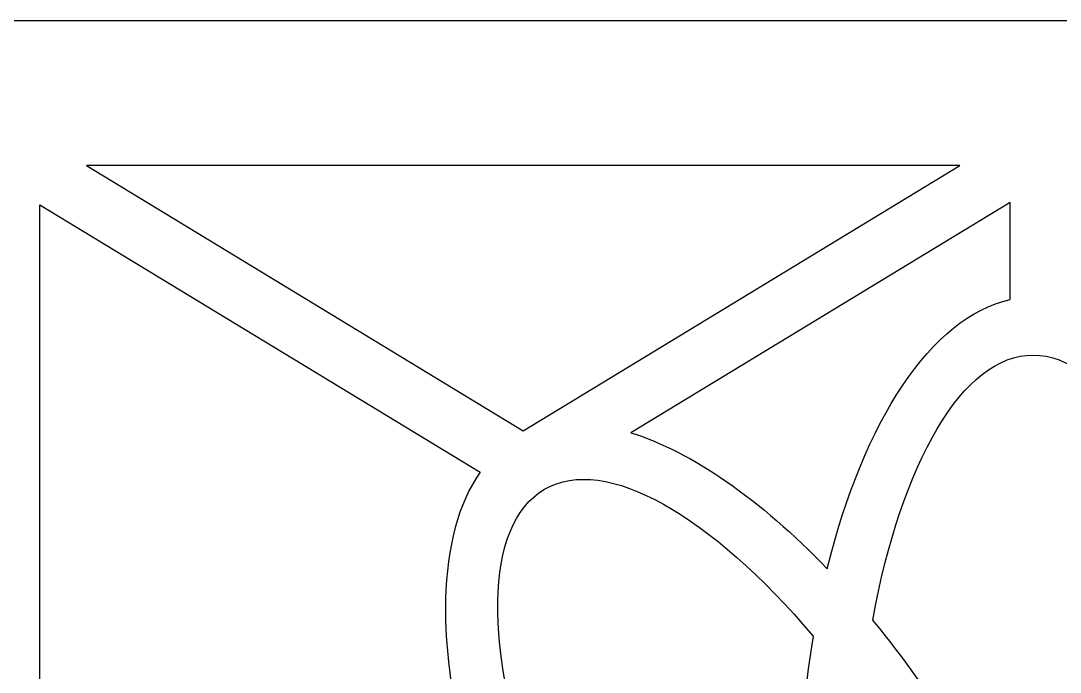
# Model space of a CAD drawing. Header units: centimetres. Extents: x -2.22 to 2.22, y -4.33 to 4.33.
# Drawn here: x -1.204 to 0.028, y 3.559 to 4.331 of the extents above; entities that cross this region are included whole.
import ezdxf

# ---------------------------------------------------------------- set-up
doc = ezdxf.new("R2010")
doc.units = ezdxf.units.CM
doc.header["$MEASUREMENT"] = 0
doc.layers.add('Layer 1', color=7, linetype='Continuous')

msp = doc.modelspace()

# ---------------------------------------------------------------- linework, layer by layer
at = {"layer": 'Layer 1', "color": 242}
for points, knots in [([(-2.21947, -4.33143), (-2.21947, -4.33143), (-2.21947, 4.33143), (-2.21947, 4.33143), (-2.21947, 4.33143), (-2.21947, 4.33143), (2.21948, 4.33143), (2.21948, 4.33143), (2.21948, 4.33143), (2.21948, 4.33143), (2.21948, -4.33143), (2.21948, -4.33143), (2.21948, -4.33143), (2.21948, -4.33143), (-2.21947, -4.33143), (-2.21947, -4.33143)], [0, 0, 0, 0, 0.2, 0.2, 0.2, 0.2, 0.4, 0.4, 0.4, 0.4, 0.6, 0.6, 0.6, 0.6, 1, 1, 1, 1]), ([(-0.09118, 4.15989), (-0.09118, 4.15989), (-0.60877, 3.84569), (-0.60877, 3.84569), (-0.60877, 3.84569), (-0.60877, 3.84569), (-1.12636, 4.15989), (-1.12636, 4.15989), (-1.12636, 4.15989), (-1.12636, 4.15989), (-0.09118, 4.15989), (-0.09118, 4.15989)], [0, 0, 0, 0, 0.25, 0.25, 0.25, 0.25, 0.5, 0.5, 0.5, 0.5, 1, 1, 1, 1]), ([(-0.48097, 3.84324), (-0.48097, 3.84324), (-0.0313, 4.11621), (-0.0313, 4.11621), (-0.0313, 4.11621), (-0.0313, 4.11621), (-0.0313, 4.001), (-0.0313, 4.001), (-0.0313, 4.001), (-0.12492, 3.98073), (-0.20499, 3.85717), (-0.24824, 3.68214), (-0.24824, 3.68214), (-0.32723, 3.76437), (-0.40874, 3.82091), (-0.48097, 3.84324)], [0, 0, 0, 0, 0.2, 0.2, 0.2, 0.2, 0.4, 0.4, 0.4, 0.4, 0.6, 0.6, 0.6, 0.6, 1, 1, 1, 1]), ([(-1.18158, 4.11338), (-1.18158, 4.11338), (-1.18158, 2.86566), (-1.18158, 2.86566), (-1.18158, 2.86566), (-1.1811, 2.8662), (-1.18061, 2.86674), (-1.18012, 2.86728), (-1.18012, 2.86728), (-1.17945, 2.86802), (-1.17876, 2.86877), (-1.17807, 2.86951), (-1.17807, 2.86951), (-1.1769, 2.87076), (-1.17571, 2.87201), (-1.1745, 2.87325), (-1.1745, 2.87325), (-1.17367, 2.87411), (-1.17283, 2.87497), (-1.17198, 2.87582), (-1.17198, 2.87582), (-1.17065, 2.87715), (-1.16931, 2.87847), (-1.16794, 2.87979), (-1.16794, 2.87979), (-1.16712, 2.88058), (-1.16629, 2.88136), (-1.16546, 2.88215), (-1.16546, 2.88215), (-1.16432, 2.88322), (-1.16316, 2.88428), (-1.16199, 2.88535), (-1.16199, 2.88535), (-1.16103, 2.88622), (-1.16007, 2.88709), (-1.1591, 2.88796), (-1.1591, 2.88796), (-1.15757, 2.88931), (-1.15602, 2.89066), (-1.15445, 2.892), (-1.15445, 2.892), (-1.15348, 2.89283), (-1.1525, 2.89365), (-1.15151, 2.89447), (-1.15151, 2.89447), (-1.15042, 2.89538), (-1.14932, 2.89628), (-1.14822, 2.89718), (-1.14822, 2.89718), (-1.14719, 2.89801), (-1.14617, 2.89884), (-1.14513, 2.89967), (-1.14513, 2.89967), (-1.14336, 2.90107), (-1.14157, 2.90246), (-1.13975, 2.90385), (-1.13975, 2.90385), (-1.13859, 2.90473), (-1.13741, 2.90561), (-1.13623, 2.90648), (-1.13623, 2.90648), (-1.13522, 2.90724), (-1.1342, 2.90799), (-1.13317, 2.90873), (-1.13317, 2.90873), (-1.13194, 2.90963), (-1.13072, 2.91052), (-1.12946, 2.91141), (-1.12946, 2.91141), (-1.12762, 2.91272), (-1.12575, 2.91402), (-1.12386, 2.91532), (-1.12386, 2.91532), (-1.12247, 2.91627), (-1.12106, 2.91721), (-1.11965, 2.91815), (-1.11965, 2.91815), (-1.11874, 2.91876), (-1.11783, 2.91937), (-1.11691, 2.91997), (-1.11691, 2.91997), (-1.11544, 2.92093), (-1.11397, 2.92189), (-1.11248, 2.92285), (-1.11248, 2.92285), (-1.11205, 2.92312), (-1.1116, 2.9234), (-1.11117, 2.92367), (-1.11117, 2.92367), (-1.10811, 2.92561), (-1.105, 2.92753), (-1.10184, 2.92943), (-1.10184, 2.92943), (-1.10103, 2.92992), (-1.10022, 2.93041), (-1.0994, 2.93089), (-1.0994, 2.93089), (-1.09774, 2.93187), (-1.09609, 2.93285), (-1.09441, 2.93382), (-1.09441, 2.93382), (-1.09393, 2.9341), (-1.09344, 2.93437), (-1.09296, 2.93465), (-1.09296, 2.93465), (-1.08962, 2.93656), (-1.08622, 2.93846), (-1.08277, 2.94033), (-1.08277, 2.94033), (-1.0821, 2.9407), (-1.08144, 2.94106), (-1.08077, 2.94142), (-1.08077, 2.94142), (-1.07889, 2.94243), (-1.077, 2.94344), (-1.07509, 2.94444), (-1.07509, 2.94444), (-1.07509, 2.94444), (-1.07411, 2.94494), (-1.07411, 2.94494), (-1.07411, 2.94494), (-1.07017, 2.94699), (-1.06617, 2.94902), (-1.0621, 2.95101), (-1.0621, 2.95101), (-1.0621, 2.95101), (-1.06115, 2.95148), (-1.06115, 2.95148), (-1.06115, 2.95148), (-1.059, 2.95253), (-1.05683, 2.95358), (-1.05464, 2.95462), (-1.05464, 2.95462), (-1.05464, 2.95462), (-1.05405, 2.9549), (-1.05405, 2.9549), (-1.05405, 2.9549), (-1.04727, 2.9581), (-1.04033, 2.96123), (-1.03323, 2.96429), (-1.03323, 2.96429), (-1.03323, 2.96429), (-1.03262, 2.96455), (-1.03262, 2.96455), (-1.03262, 2.96455), (-1.02548, 2.96761), (-1.01819, 2.9706), (-1.01074, 2.9735), (-1.01074, 2.9735), (-1.01074, 2.9735), (-1.01031, 2.97367), (-1.01031, 2.97367), (-1.01031, 2.97367), (-0.97978, 2.98555), (-0.94668, 2.99609), (-0.91145, 3.00508), (-0.91145, 3.00508), (-1.05202, 3.14249), (-1.11757, 3.28771), (-1.06496, 3.37985), (-1.06496, 3.37985), (-1.01257, 3.47161), (-0.85649, 3.48706), (-0.66955, 3.43346), (-0.66955, 3.43346), (-0.71354, 3.58888), (-0.71149, 3.72345), (-0.65947, 3.79644), (-0.65947, 3.79644), (-0.65947, 3.79644), (-1.18158, 4.11338), (-1.18158, 4.11338)], [0, 0, 0, 0, 0.0227273, 0.0227273, 0.0227273, 0.0227273, 0.0454545, 0.0454545, 0.0454545, 0.0454545, 0.0681818, 0.0681818, 0.0681818, 0.0681818, 0.0909091, 0.0909091, 0.0909091, 0.0909091, 0.1136364, 0.1136364, 0.1136364, 0.1136364, 0.1363636, 0.1363636, 0.1363636, 0.1363636, 0.1590909, 0.1590909, 0.1590909, 0.1590909, 0.1818182, 0.1818182, 0.1818182, 0.1818182, 0.2045455, 0.2045455, 0.2045455, 0.2045455, 0.2272727, 0.2272727, 0.2272727, 0.2272727, 0.25, 0.25, 0.25, 0.25, 0.2727273, 0.2727273, 0.2727273, 0.2727273, 0.2954545, 0.2954545, 0.2954545, 0.2954545, 0.3181818, 0.3181818, 0.3181818, 0.3181818, 0.3409091, 0.3409091, 0.3409091, 0.3409091, 0.3636364, 0.3636364, 0.3636364, 0.3636364, 0.3863636, 0.3863636, 0.3863636, 0.3863636, 0.4090909, 0.4090909, 0.4090909, 0.4090909, 0.4318182, 0.4318182, 0.4318182, 0.4318182, 0.4545455, 0.4545455, 0.4545455, 0.4545455, 0.4772727, 0.4772727, 0.4772727, 0.4772727, 0.5, 0.5, 0.5, 0.5, 0.5227273, 0.5227273, 0.5227273, 0.5227273, 0.5454545, 0.5454545, 0.5454545, 0.5454545, 0.5681818, 0.5681818, 0.5681818, 0.5681818, 0.5909091, 0.5909091, 0.5909091, 0.5909091, 0.6136364, 0.6136364, 0.6136364, 0.6136364, 0.6363636, 0.6363636, 0.6363636, 0.6363636, 0.6590909, 0.6590909, 0.6590909, 0.6590909, 0.6818182, 0.6818182, 0.6818182, 0.6818182, 0.7045455, 0.7045455, 0.7045455, 0.7045455, 0.7272727, 0.7272727, 0.7272727, 0.7272727, 0.75, 0.75, 0.75, 0.75, 0.7727273, 0.7727273, 0.7727273, 0.7727273, 0.7954545, 0.7954545, 0.7954545, 0.7954545, 0.8181818, 0.8181818, 0.8181818, 0.8181818, 0.8409091, 0.8409091, 0.8409091, 0.8409091, 0.8636364, 0.8636364, 0.8636364, 0.8636364, 0.8863636, 0.8863636, 0.8863636, 0.8863636, 0.9090909, 0.9090909, 0.9090909, 0.9090909, 0.9318182, 0.9318182, 0.9318182, 0.9318182, 0.9545455, 0.9545455, 0.9545455, 0.9545455, 1, 1, 1, 1]), ([(-0.19421, 3.62134), (-0.15005, 3.56781), (-0.10759, 3.50652), (-0.06908, 3.43906), (-0.06908, 3.43906), (-0.04455, 3.3961), (-0.02298, 3.353), (-0.00439, 3.31045), (-0.00439, 3.31045), (0.0146, 3.35432), (0.03678, 3.39881), (0.06209, 3.44314), (0.06209, 3.44314), (0.10018, 3.50984), (0.14211, 3.5705), (0.18573, 3.62361), (0.18573, 3.62361), (0.15162, 3.80809), (0.07946, 3.93534), (-0.00403, 3.93534), (-0.00403, 3.93534), (-0.08786, 3.93534), (-0.16028, 3.80704), (-0.19421, 3.62134)], [0, 0, 0, 0, 0.1428571, 0.1428571, 0.1428571, 0.1428571, 0.2857143, 0.2857143, 0.2857143, 0.2857143, 0.4285714, 0.4285714, 0.4285714, 0.4285714, 0.5714286, 0.5714286, 0.5714286, 0.5714286, 0.7142857, 0.7142857, 0.7142857, 0.7142857, 1, 1, 1, 1]), ([(-0.5927, 3.40813), (-0.52798, 3.38409), (-0.46091, 3.35248), (-0.3942, 3.31353), (-0.3942, 3.31353), (-0.35171, 3.28873), (-0.31171, 3.26231), (-0.27458, 3.23486), (-0.27458, 3.23486), (-0.27983, 3.28245), (-0.28262, 3.33219), (-0.28262, 3.38339), (-0.28262, 3.38339), (-0.28262, 3.46041), (-0.2763, 3.53414), (-0.26478, 3.60219), (-0.26478, 3.60219), (-0.38554, 3.7447), (-0.51095, 3.81843), (-0.58326, 3.77621), (-0.58326, 3.77621), (-0.65586, 3.73383), (-0.65513, 3.58611), (-0.5927, 3.40813)], [0, 0, 0, 0, 0.1428571, 0.1428571, 0.1428571, 0.1428571, 0.2857143, 0.2857143, 0.2857143, 0.2857143, 0.4285714, 0.4285714, 0.4285714, 0.4285714, 0.5714286, 0.5714286, 0.5714286, 0.5714286, 0.7142857, 0.7142857, 0.7142857, 0.7142857, 1, 1, 1, 1])]:
    msp.add_open_spline(points, degree=3, knots=knots, dxfattribs=at)

doc.saveas('drawing.dxf')
